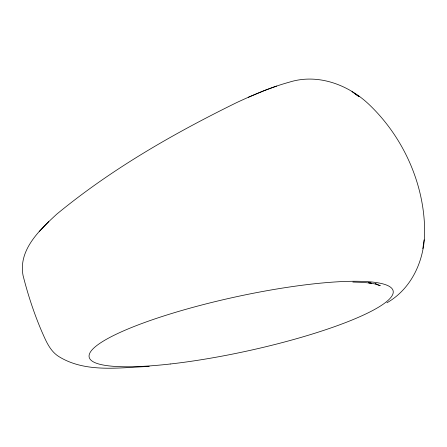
<?xml version="1.0" encoding="UTF-8"?>
<svg xmlns="http://www.w3.org/2000/svg" width="447" height="447" viewBox="0 0 447 447"><rect width="100%" height="100%" fill="white"/><g stroke="black" fill="none" stroke-linecap="round" stroke-linejoin="round"><path stroke-width="0.67" d="M386.923 302.792C412.19 288.399 424.84 259.299 424.65 230.976C424.348 183.46 402.876 136.318 368.378 103.844C347.492 84.265 317.169 73.28 289.097 82.237C270.999 87.21 253.712 94.68 236.714 102.564C173.285 133.703 111.247 169.19 56.613 214.281C39.621 229.998 18.238 249.834 23.048 275.453C27.848 294.461 33.955 313.174 41.66 331.21C45.778 340.435 49.651 350.616 58.512 356.36C85.355 373.195 119.232 367.518 149.248 366.445M422.834 248.672L424.114 239.838M48.824 221.55L39.202 231.574M248.275 97.317L264.663 90.45L276.592 86.081M352.828 282.051L362.936 282.387L371.468 283.191L368.267 282.7L375.061 283.985L380.252 285.672L377.374 284.56M375.687 283.7L376.799 284.337M375.189 283.471L376.927 284.521M351.996 91.68L359.025 96.591L354.51 93.417M170.234 364.003A155.545 27.664 -12.3 0 0 393.17 291.081A155.545 27.664 -12.3 0 0 160.087 317.174A155.545 27.664 -12.3 0 0 170.234 364.003"/></g></svg>
